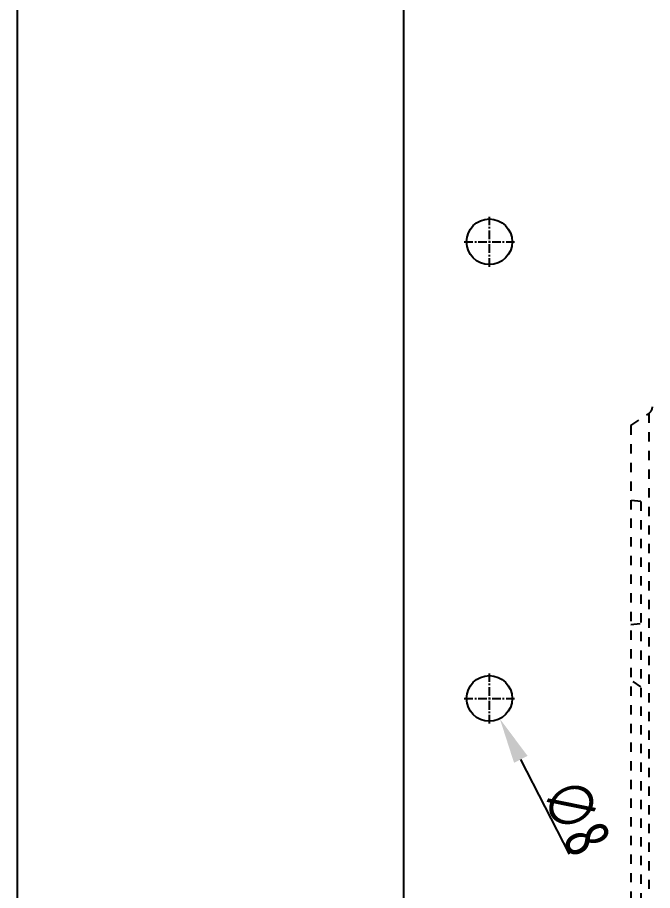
# Model space of a CAD drawing. Header units: millimetres. Extents: x 723 to 11228, y -2384 to 1578.
# Drawn here: x 4516.6 to 4627.9, y -745.4 to -592.4 of the extents above; entities that cross this region are included whole.
import ezdxf

# ---------------------------------------------------------------- set-up
doc = ezdxf.new("R2010")
doc.units = ezdxf.units.MM
doc.header["$LTSCALE"] = 16.335
doc.header["$PDMODE"] = 3
doc.header["$PDSIZE"] = 0.3125
doc.linetypes.add('CENTER', pattern=[0.6, 0.375, -0.075, 0.075, -0.075])
doc.linetypes.add('HIDDEN', pattern=[0.2, 0.1, -0.1])
doc.layers.get('0').update_dxf_attribs({"linetype": 'CONTINUOUS'})
doc.layers.get('Defpoints').update_dxf_attribs({"linetype": 'CONTINUOUS'})
doc.layers.add('DEFAULT_2', color=8, linetype='HIDDEN')
doc.styles.get("Standard").update_dxf_attribs({"font": 'txt', "width": 0.8})
doc.dimstyles.new('ISO-25', dxfattribs={"dimtxt": 8, "dimasz": 8, "dimexe": 0, "dimexo": 0, "dimgap": 0, "dimtad": 1, "dimtxsty": 'Standard', "dimcen": 0, "dimclrd": 4, "dimclre": 4, "dimclrt": 6, "dimadec": 0, "dimazin": 0, "dimtfac": 1, "dimtofl": 0, "dimtmove": 0, "dimatfit": 3, "dimfxl": 0, "dimarcsym": 0})

# ---------------------------------------------------------------- blocks, each defined once
blk = doc.blocks.new('*D202')
at = {"color": 4, "lineweight": -2}
blk.add_line((4613.38, -739), (4604.82, -722.41), dxfattribs=at)
at = {"color": 4}
blk.add_solid([(4606.01, -721.8), (4603.64, -723.02), (4601.15, -715.3)], dxfattribs=at)
at = {"layer": 'Defpoints', "color": 0}
for p in [(4597.48, -708.19), (4601.15, -715.3)]:
    blk.add_point(p, dxfattribs=at)
at = {"color": 6, "insert": (4614.49, -732.42), "char_height": 8, "attachment_point": 5, "rotation": 297.2937}
blk.add_mtext('∅8', dxfattribs=at)

msp = doc.modelspace()

# ---------------------------------------------------------------- linework, layer by layer
at = {"color": 7, "linetype": 'Continuous'}
msp.add_line((4584.318, -976.744), (4584.318, -506.744), dxfattribs=at)
at = {"color": 1, "linetype": 'CENTER', "ltscale": 0.248791}
for p, q in [((4599.318, -636.144), (4599.318, -627.344)), ((4594.918, -631.744), (4603.718, -631.744)), ((4599.318, -716.144), (4599.318, -707.344)), ((4594.918, -711.744), (4603.718, -711.744))]:
    msp.add_line(p, q, dxfattribs=at)
msp.add_lwpolyline([(4516.608, -445.212), (5257.053, -445.212), (5257.053, -1067.241), (4516.608, -1067.241)], close=True)
for centre in [(4599.318, -631.744), (4599.318, -711.744)]:
    msp.add_circle(centre, 4)
at = {"layer": 'DEFAULT_2', "color": 8, "linetype": 'HIDDEN'}
for p, q in [((4624.136, -663.909), (4627.25, -661.812)), ((4627.25, -661.812), (4627.25, -801.672)), ((4624.136, -663.91), (4624.136, -799.579)), ((4625.845, -677.223), (4624.136, -677.044)), ((4625.845, -677.223), (4625.845, -786.266)), ((4624.136, -698.78), (4625.845, -698.601)), ((4625.845, -709.72), (4624.136, -708.479))]:
    msp.add_line(p, q, dxfattribs=at)
msp.add_arc((4626.408, -660.562), 1.508, 303.95788, 356.41702, dxfattribs=at)

# ---------------------------------------------------------------- dimensions: what is measured, and where the dimension line sits
dim = msp.add_diameter_dim_2p(p1=(4597.483, -708.19), p2=(4601.152, -715.299), dimstyle='ISO-25', override={"dimfxl": 1.25, "dimarcsym": 1})
dim.commit()
dim.dimension.update_dxf_attribs({"geometry": '*D202', "text_midpoint": (4614.489, -732.423)})

doc.saveas('drawing.dxf')
